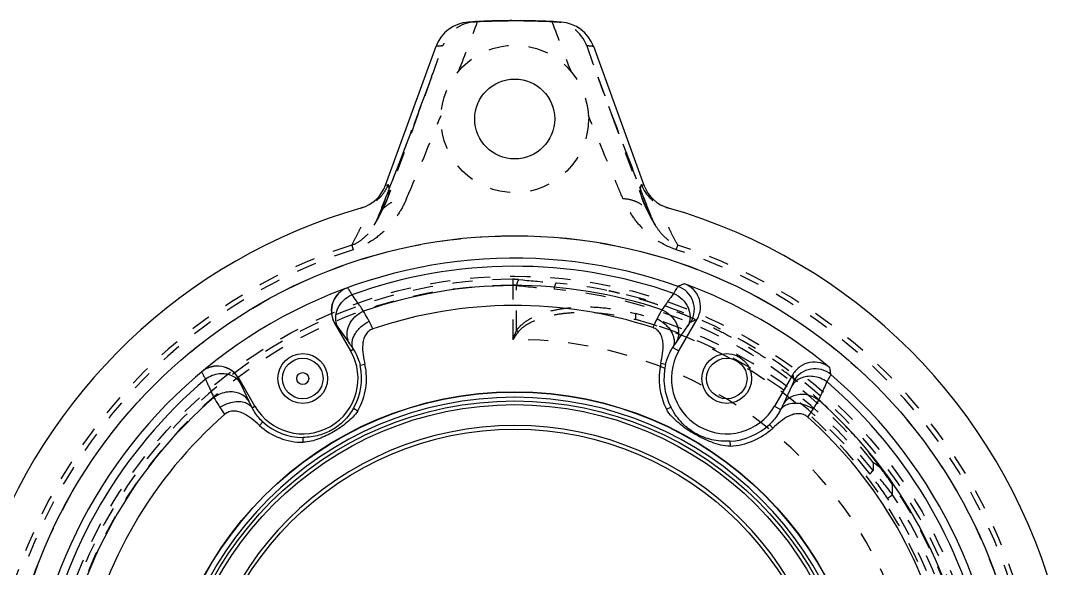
# Model space of a CAD drawing. Header units: millimetres. Extents: x 97 to 1722, y -6063 to 1553.
# Drawn here: x 551.4 to 635.4, y 91.7 to 136.3 of the extents above; entities that cross this region are included whole.
import ezdxf

# ---------------------------------------------------------------- set-up
doc = ezdxf.new("R2010")
doc.units = ezdxf.units.MM
doc.header["$LTSCALE"] = 16.335
doc.linetypes.add('HIDDEN', pattern=[0.2, 0.1, -0.1])
doc.layers.get('0').update_dxf_attribs({"linetype": 'CONTINUOUS'})
doc.layers.add('DEFAULT_2', color=8, linetype='HIDDEN')

msp = doc.modelspace()

# ---------------------------------------------------------------- linework, layer by layer
at = {"color": 7, "linetype": 'Continuous'}
for p, q in [((591.177, 136.305), (592.046, 136.305)), ((581.095, 122.912), (585.21, 134.219)), ((598.012, 134.218), (602.127, 122.912)), ((579.101, 121.053), (579.13, 121.062)), ((577.993, 114.574), (578.001, 114.571)), ((576.95, 111.7), (578.258, 109.435)), ((576.95, 111.7), (576.956, 111.697)), ((604.964, 109.435), (606.457, 112.021)), ((605.965, 111.805), (606.458, 112.022)), ((577.224, 111.372), (578.157, 110.04)), ((604.762, 110.144), (605.697, 111.479)), ((578.258, 109.435), (578.476, 109.561)), ((604.476, 109.716), (604.964, 109.435)), ((579.426, 108.32), (579.039, 108.233)), ((603.882, 108.324), (603.494, 108.413)), ((566.144, 107.726), (566.145, 107.734)), ((614.251, 107.521), (612.758, 104.935)), ((614.252, 107.522), (614.311, 106.987)), ((569.155, 107.193), (569.156, 107.2)), ((570.464, 104.935), (569.156, 107.2)), ((569.99, 105.325), (569.303, 106.799)), ((614.162, 106.592), (613.473, 105.114)), ((570.246, 104.809), (570.464, 104.935)), ((578.501, 104.768), (578.844, 104.568)), ((603.957, 104.683), (604.311, 104.864)), ((612.758, 104.935), (613.246, 104.653)), ((571.114, 103.658), (570.845, 103.366)), ((612.608, 103.151), (612.338, 103.442)), ((574.386, 101.994), (574.384, 102.391)), ((609.126, 102.083), (609.147, 101.687))]:
    msp.add_line(p, q, dxfattribs=at)
for centre, radius in [((591.611, 128.307), 3.25), ((591.611, 77.307), 41.5), ((574.361, 107.185), 2.025), ((608.861, 107.185), 2.025), ((574.361, 107.185), 1.65), ((608.861, 107.185), 1.65), ((574.361, 107.185), 0.485), ((591.611, 77.307), 28.8), ((591.611, 77.307), 28.775), ((591.611, 77.307), 28.05), ((591.611, 77.307), 27.75), ((591.611, 77.307), 25.75)]:
    msp.add_circle(centre, radius, dxfattribs=at)
for centre, radius, start, end in [((588.029, 133.192), 3, 93.657, 159.99622), ((591.611, 77.295), 59.012, 90.42152, 93.66627), ((591.611, 77.295), 59.012, 86.33354, 89.57703), ((595.193, 133.192), 3, 19.99326, 86.33771), ((578.273, 123.94), 3.003, 286.58696, 339.97245), ((604.951, 123.942), 3.005, 200.05475, 253.98622), ((591.611, 77.307), 45.5, 105.95919, 161.37785), ((591.611, 77.307), 45.5, 15.95919, 74.04081), ((591.611, 77.307), 39.672, 70.42217, 169.57783), ((591.611, 77.307), 39.011, 70.64209, 109.84926), ((578.677, 112.7), 1.995, 110.03678, 210.0717), ((578.698, 112.691), 2.006, 110.34192, 179.84528), ((591.611, 77.307), 37.443, 71.34799, 109.16612), ((604.224, 112.799), 2.005, 330.27111, 70.16388), ((591.611, 77.307), 40.044, 50.16769, 69.83227), ((578.691, 112.69), 1.999, 179.82111, 209.77255), ((591.611, 77.307), 35.826, 71.73138, 108.79195), ((567.219, 105.298), 14.152, 24.75133, 27.56073), ((615.601, 105.575), 13.996, 152.47167, 155.73441), ((574.361, 107.185), 4.5, 210, 30), ((608.861, 107.185), 4.5, 150, 330), ((574.361, 107.185), 5.191, 329.72327, 12.63122), ((608.861, 107.185), 5.505, 167.11093, 207.02533), ((608.861, 107.185), 5.108, 167.11093, 207.0254), ((567.423, 106.185), 2.003, 30.26711, 129.69207), ((567.427, 106.204), 1.995, 29.9283, 129.96321), ((574.361, 107.185), 4.794, 329.72325, 12.63129), ((616.043, 105.978), 2.003, 49.82353, 149.74494), ((591.611, 77.307), 39.672, 310.42217, 49.57783), ((591.611, 77.307), 39.011, 130.15074, 169.35791), ((591.611, 77.307), 39.011, 10.15074, 49.35791), ((591.611, 77.307), 37.443, 130.83388, 168.65201), ((591.611, 77.307), 28.35, 90, 89.94916), ((591.611, 77.307), 37.443, 10.83388, 48.65201), ((591.611, 77.307), 35.826, 131.20805, 168.26861), ((579.035, 112.072), 13.513, 212.37556, 215.31765), ((609.348, 107.432), 5.654, 207.01555, 209.70298), ((603.834, 112.396), 14.314, 324.30162, 327.49198), ((591.611, 77.307), 26.05, 270, 269.94467), ((574.361, 107.185), 5.191, 227.36877, 270.27675), ((574.361, 107.185), 4.794, 227.36878, 270.27675), ((608.861, 107.185), 5.108, 272.97471, 312.88914), ((591.611, 77.307), 35.826, 11.20805, 48.26861), ((608.861, 107.185), 5.505, 272.97467, 312.88906)]:
    msp.add_arc(centre, radius, start, end, dxfattribs=at)
for points, knots in [([(578.365, 114.001), (578.322, 114.077), (578.244, 114.212), (578.14, 114.384), (578.069, 114.492), (578.026, 114.547), (578.009, 114.565), (578.001, 114.571)], [0, 0, 0, 0, 0.388333, 0.686674, 0.891011, 0.957333, 1, 1, 1, 1]), ([(604.905, 114.685), (604.897, 114.679), (604.88, 114.661), (604.836, 114.605), (604.766, 114.497), (604.662, 114.324), (604.585, 114.189), (604.542, 114.113)], [0, 0, 0, 0, 0.042702, 0.109073, 0.313467, 0.611773, 1, 1, 1, 1]), ([(605.418, 114.896), (605.374, 114.878), (605.298, 114.85), (605.192, 114.805), (605.067, 114.747), (604.969, 114.712), (604.904, 114.685)], [0, 0, 0, 0, 0.254113, 0.439621, 0.620993, 1, 1, 1, 1]), ([(606.457, 112.021), (606.601, 112.27), (606.783, 112.839), (606.668, 113.723), (606.192, 114.476), (605.687, 114.797), (605.417, 114.896)], [0, 0, 0, 0, 0.250029, 0.500003, 0.749975, 1, 1, 1, 1]), ([(577.224, 111.372), (577.166, 111.48), (577.076, 111.713), (577.01, 112.219), (577.157, 112.885), (577.636, 113.567), (578.108, 113.888), (578.365, 114.001)], [0, 0, 0, 0, 0.114889, 0.232329, 0.476804, 0.735584, 1, 1, 1, 1]), ([(579.318, 112.675), (579.238, 112.785), (579.096, 112.976), (578.899, 113.254), (578.668, 113.59), (578.484, 113.835), (578.365, 114.001)], [0, 0, 0, 0, 0.250437, 0.43771, 0.624643, 1, 1, 1, 1]), ([(604.542, 114.113), (604.462, 114.002), (604.319, 113.811), (604.122, 113.533), (603.891, 113.195), (603.706, 112.95), (603.586, 112.784)], [0, 0, 0, 0, 0.25039, 0.437715, 0.6246, 1, 1, 1, 1]), ([(604.542, 114.113), (604.801, 114.001), (605.276, 113.682), (605.761, 112.999), (605.91, 112.331), (605.845, 111.822), (605.755, 111.588), (605.698, 111.48)], [0, 0, 0, 0, 0.2643, 0.523114, 0.767677, 0.885149, 1, 1, 1, 1]), ([(578.157, 110.04), (578.099, 110.148), (578.009, 110.383), (577.944, 110.892), (578.095, 111.562), (578.581, 112.244), (579.058, 112.563), (579.318, 112.675)], [0, 0, 0, 0, 0.114804, 0.232195, 0.476702, 0.735606, 1, 1, 1, 1]), ([(579.764, 111.846), (579.723, 111.925), (579.577, 112.203), (579.428, 112.479), (579.318, 112.675)], [0, 0, 0, 0, 0.283915, 1, 1, 1, 1]), ([(603.586, 112.784), (603.557, 112.731), (603.422, 112.486), (603.291, 112.238), (603.19, 112.044)], [0, 0, 0, 0, 0.217159, 1, 1, 1, 1]), ([(603.586, 112.784), (603.848, 112.674), (604.329, 112.356), (604.821, 111.672), (604.974, 111), (604.91, 110.488), (604.82, 110.253), (604.762, 110.144)], [0, 0, 0, 0, 0.264278, 0.523222, 0.767817, 0.885239, 1, 1, 1, 1]), ([(576.956, 111.697), (576.971, 111.691), (577.004, 111.658), (577.061, 111.593), (577.137, 111.494), (577.193, 111.416), (577.224, 111.372)], [0, 0, 0, 0, 0.115414, 0.321389, 0.617472, 1, 1, 1, 1]), ([(578.476, 109.561), (578.437, 109.638), (578.378, 109.817), (578.365, 110.117), (578.436, 110.447), (578.589, 110.788), (578.819, 111.115), (579.191, 111.502), (579.529, 111.729), (579.764, 111.846)], [0, 0, 0, 0, 0.091004, 0.193498, 0.310334, 0.440481, 0.580864, 0.725429, 1, 1, 1, 1]), ([(603.19, 112.044), (603.427, 111.929), (603.77, 111.701), (604.144, 111.309), (604.375, 110.976), (604.527, 110.628), (604.596, 110.289), (604.579, 109.98), (604.517, 109.797), (604.476, 109.716)], [0, 0, 0, 0, 0.271755, 0.415443, 0.555478, 0.685908, 0.803629, 0.907462, 1, 1, 1, 1]), ([(605.697, 111.479), (605.728, 111.524), (605.784, 111.601), (605.86, 111.701), (605.917, 111.766), (605.95, 111.799), (605.965, 111.805)], [0, 0, 0, 0, 0.38214, 0.678169, 0.88436, 1, 1, 1, 1]), ([(580.07, 111.223), (579.942, 111.18), (579.7, 111.042), (579.44, 110.721), (579.289, 110.338), (579.208, 109.799), (579.261, 109.117), (579.367, 108.585), (579.426, 108.32)], [0, 0, 0, 0, 0.124657, 0.249439, 0.374425, 0.499549, 0.749607, 1, 1, 1, 1]), ([(603.494, 108.413), (603.555, 108.679), (603.663, 109.214), (603.716, 109.9), (603.632, 110.442), (603.479, 110.827), (603.215, 111.149), (602.971, 111.285), (602.842, 111.327)], [0, 0, 0, 0, 0.2504, 0.500463, 0.625588, 0.750571, 0.87535, 1, 1, 1, 1]), ([(578.157, 110.04), (578.181, 110.006), (578.29, 109.848), (578.395, 109.687), (578.476, 109.561)], [0, 0, 0, 0, 0.215515, 1, 1, 1, 1]), ([(604.476, 109.716), (604.502, 109.757), (604.596, 109.9), (604.691, 110.043), (604.762, 110.144)], [0, 0, 0, 0, 0.280876, 1, 1, 1, 1]), ([(578.476, 109.561), (578.538, 109.469), (578.786, 109.055), (578.958, 108.595), (579.039, 108.233)], [0, 0, 0, 0, 0.229747, 1, 1, 1, 1]), ([(603.882, 108.324), (603.912, 108.456), (604.047, 108.944), (604.269, 109.408), (604.476, 109.716)], [0, 0, 0, 0, 0.266499, 1, 1, 1, 1]), ([(617.261, 108.058), (617.04, 108.242), (616.51, 108.518), (615.62, 108.554), (614.797, 108.213), (614.395, 107.77), (614.251, 107.521)], [0, 0, 0, 0, 0.250025, 0.499997, 0.749971, 1, 1, 1, 1]), ([(566.144, 107.726), (566.145, 107.716), (566.153, 107.692), (566.179, 107.627), (566.237, 107.512), (566.334, 107.335), (566.412, 107.201), (566.456, 107.125)], [0, 0, 0, 0, 0.042646, 0.108975, 0.313325, 0.611658, 1, 1, 1, 1]), ([(567.573, 107.559), (567.374, 107.538), (566.977, 107.441), (566.619, 107.245), (566.456, 107.125)], [0, 0, 0, 0, 0.498488, 1, 1, 1, 1]), ([(569.303, 106.8), (569.22, 106.933), (569.008, 107.178), (568.587, 107.437), (568.095, 107.573), (567.747, 107.578), (567.573, 107.559)], [0, 0, 0, 0, 0.236832, 0.481119, 0.735635, 1, 1, 1, 1]), ([(617.02, 106.908), (617.065, 106.984), (617.144, 107.118), (617.241, 107.295), (617.3, 107.41), (617.326, 107.475), (617.334, 107.499), (617.335, 107.509)], [0, 0, 0, 0, 0.388217, 0.686532, 0.890912, 0.957276, 1, 1, 1, 1]), ([(617.335, 107.509), (617.329, 107.555), (617.315, 107.635), (617.3, 107.749), (617.288, 107.887), (617.27, 107.989), (617.26, 108.058)], [0, 0, 0, 0, 0.254285, 0.439701, 0.621125, 1, 1, 1, 1]), ([(566.456, 107.125), (566.513, 107.001), (566.607, 106.782), (566.748, 106.473), (566.924, 106.105), (567.044, 105.823), (567.128, 105.637)], [0, 0, 0, 0, 0.250367, 0.437703, 0.624623, 1, 1, 1, 1]), ([(569.303, 106.799), (569.281, 106.848), (569.241, 106.935), (569.193, 107.051), (569.165, 107.132), (569.154, 107.177), (569.155, 107.193)], [0, 0, 0, 0, 0.382522, 0.678575, 0.884582, 1, 1, 1, 1]), ([(615.892, 107.351), (615.718, 107.37), (615.371, 107.366), (614.878, 107.229), (614.458, 106.971), (614.245, 106.726), (614.162, 106.592)], [0, 0, 0, 0, 0.264389, 0.518902, 0.763205, 1, 1, 1, 1]), ([(614.311, 106.987), (614.312, 106.971), (614.301, 106.926), (614.273, 106.844), (614.224, 106.728), (614.185, 106.641), (614.162, 106.592)], [0, 0, 0, 0, 0.115653, 0.321823, 0.617871, 1, 1, 1, 1]), ([(617.02, 106.908), (616.856, 107.03), (616.495, 107.231), (616.094, 107.33), (615.892, 107.351)], [0, 0, 0, 0, 0.501452, 1, 1, 1, 1]), ([(616.347, 105.416), (616.403, 105.541), (616.498, 105.76), (616.64, 106.07), (616.816, 106.439), (616.936, 106.722), (617.02, 106.908)], [0, 0, 0, 0, 0.250464, 0.437723, 0.624621, 1, 1, 1, 1]), ([(568.261, 106.083), (568.058, 106.062), (567.655, 105.962), (567.292, 105.76), (567.128, 105.637)], [0, 0, 0, 0, 0.498557, 1, 1, 1, 1]), ([(569.99, 105.325), (569.908, 105.458), (569.695, 105.703), (569.275, 105.961), (568.782, 106.098), (568.435, 106.102), (568.261, 106.083)], [0, 0, 0, 0, 0.236752, 0.481004, 0.735548, 1, 1, 1, 1]), ([(615.203, 105.872), (615.029, 105.89), (614.682, 105.886), (614.189, 105.75), (613.769, 105.492), (613.556, 105.247), (613.473, 105.114)], [0, 0, 0, 0, 0.264477, 0.519019, 0.763288, 1, 1, 1, 1]), ([(616.347, 105.416), (616.182, 105.542), (615.816, 105.748), (615.408, 105.85), (615.203, 105.872)], [0, 0, 0, 0, 0.50137, 1, 1, 1, 1]), ([(567.128, 105.637), (567.162, 105.579), (567.324, 105.31), (567.49, 105.044), (567.622, 104.836)], [0, 0, 0, 0, 0.214656, 1, 1, 1, 1]), ([(567.622, 104.836), (567.687, 104.879), (567.967, 105.048), (568.274, 105.173), (568.516, 105.234)], [0, 0, 0, 0, 0.23715, 1, 1, 1, 1]), ([(568.516, 105.234), (568.699, 105.281), (569.059, 105.334), (569.569, 105.284), (569.982, 105.107), (570.178, 104.912), (570.246, 104.809)], [0, 0, 0, 0, 0.299489, 0.572276, 0.804683, 1, 1, 1, 1]), ([(570.246, 104.809), (570.221, 104.857), (570.134, 105.028), (570.048, 105.2), (569.99, 105.325)], [0, 0, 0, 0, 0.283114, 1, 1, 1, 1]), ([(613.246, 104.653), (613.314, 104.758), (613.511, 104.957), (613.923, 105.144), (614.433, 105.206), (614.793, 105.159), (614.976, 105.115)], [0, 0, 0, 0, 0.197872, 0.431274, 0.702934, 1, 1, 1, 1]), ([(613.473, 105.114), (613.458, 105.08), (613.384, 104.926), (613.307, 104.772), (613.246, 104.653)], [0, 0, 0, 0, 0.218, 1, 1, 1, 1]), ([(614.976, 105.115), (615.146, 105.074), (615.47, 104.961), (615.769, 104.795), (615.905, 104.703)], [0, 0, 0, 0, 0.515816, 1, 1, 1, 1]), ([(615.905, 104.703), (615.947, 104.769), (616.097, 105.006), (616.244, 105.244), (616.347, 105.416)], [0, 0, 0, 0, 0.281665, 1, 1, 1, 1]), ([(570.845, 103.366), (570.646, 103.549), (570.238, 103.907), (569.674, 104.294), (569.166, 104.494), (568.759, 104.554), (568.351, 104.49), (568.111, 104.349), (568.009, 104.26)], [0, 0, 0, 0, 0.250397, 0.500461, 0.625582, 0.750565, 0.875345, 1, 1, 1, 1]), ([(571.114, 103.658), (571.02, 103.744), (570.681, 104.087), (570.402, 104.491), (570.246, 104.809)], [0, 0, 0, 0, 0.265116, 1, 1, 1, 1]), ([(578.501, 104.768), (578.28, 104.39), (577.77, 103.723), (576.792, 102.973), (575.654, 102.502), (574.822, 102.393), (574.384, 102.391)], [0, 0, 0, 0, 0.264154, 0.500012, 0.735876, 1, 1, 1, 1]), ([(578.844, 104.568), (578.733, 104.377), (578.453, 104.031), (577.797, 103.442), (576.879, 102.824), (575.885, 102.338), (575.046, 102.065), (574.606, 101.995), (574.386, 101.994)], [0, 0, 0, 0, 0.124921, 0.24999, 0.5, 0.750009, 0.875078, 1, 1, 1, 1]), ([(609.147, 101.687), (608.89, 101.673), (608.373, 101.75), (607.639, 101.988), (606.928, 102.291), (606.242, 102.649), (605.59, 103.064), (604.972, 103.529), (604.398, 104.045), (604.073, 104.454), (603.957, 104.683)], [0, 0, 0, 0, 0.124774, 0.249826, 0.374914, 0.5, 0.625086, 0.750174, 0.875226, 1, 1, 1, 1]), ([(609.126, 102.083), (608.63, 102.058), (607.678, 102.132), (606.398, 102.606), (605.276, 103.425), (604.696, 104.175), (604.437, 104.63)], [0, 0, 0, 0, 0.265622, 0.502394, 0.720219, 1, 1, 1, 1]), ([(613.246, 104.653), (613.195, 104.55), (612.951, 104.106), (612.624, 103.708), (612.338, 103.442)], [0, 0, 0, 0, 0.227211, 1, 1, 1, 1]), ([(615.458, 104.043), (615.357, 104.133), (615.117, 104.277), (614.706, 104.345), (614.297, 104.285), (613.785, 104.086), (613.217, 103.697), (612.808, 103.337), (612.608, 103.151)], [0, 0, 0, 0, 0.124652, 0.249432, 0.374419, 0.499546, 0.749604, 1, 1, 1, 1])]:
    msp.add_open_spline(points, degree=3, knots=knots, dxfattribs=at)
at = {"layer": 'DEFAULT_2', "color": 8, "linetype": 'HIDDEN'}
for p, q in [((587.838, 136.186), (587.968, 136.194)), ((587.968, 136.194), (588.226, 136.21)), ((587.968, 136.194), (587.988, 136.195)), ((587.988, 136.195), (588.269, 136.212)), ((588.226, 136.21), (588.488, 136.224)), ((588.269, 136.212), (588.414, 136.221)), ((588.488, 136.224), (588.808, 136.24)), ((588.808, 136.24), (589.118, 136.254)), ((589.118, 136.254), (589.418, 136.266)), ((589.418, 136.266), (589.711, 136.276)), ((589.711, 136.276), (589.995, 136.285)), ((589.995, 136.285), (590.258, 136.291)), ((590.258, 136.291), (590.522, 136.297)), ((590.522, 136.297), (590.799, 136.301)), ((590.799, 136.301), (591.066, 136.304)), ((591.066, 136.304), (591.177, 136.305)), ((592.046, 136.305), (592.355, 136.302)), ((594.808, 136.221), (594.817, 136.22)), ((594.817, 136.22), (594.971, 136.211)), ((594.971, 136.211), (595.254, 136.194)), ((595.254, 136.194), (595.385, 136.186)), ((584.848, 131.728), (581.197, 121.699)), ((598.375, 131.728), (602.025, 121.699)), ((598.375, 131.728), (599.265, 129.314)), ((582.239, 124.79), (580.523, 120.374)), ((581.095, 122.912), (581.302, 122.971)), ((581.459, 122.77), (581.485, 122.838)), ((601.92, 122.971), (602.127, 122.912)), ((579.108, 121.055), (579.108, 121.055)), ((580.498, 120.307), (580.523, 120.373)), ((580.498, 120.307), (580.524, 120.373)), ((580.533, 120.367), (580.498, 120.307)), ((602.724, 120.307), (602.638, 120.456)), ((602.698, 120.374), (602.724, 120.307)), ((602.827, 120.076), (602.699, 120.374)), ((602.699, 120.374), (602.724, 120.307)), ((603.042, 119.667), (602.827, 120.076)), ((580.176, 119.661), (580.18, 119.667)), ((603.043, 119.666), (603.046, 119.661)), ((578.346, 118.046), (578.469, 117.669)), ((604.753, 117.669), (604.876, 118.046)), ((591.446, 115.257), (591.448, 110.365)), ((591.928, 115.235), (592.27, 115.203)), ((591.765, 111.095), (591.765, 114.757)), ((591.611, 110.578), (591.448, 110.365)), ((620.774, 100.362), (620.774, 99.695)), ((622.358, 97.715), (622.358, 98.566)), ((621.942, 97.439), (622.358, 97.715))]:
    msp.add_line(p, q, dxfattribs=at)
for points in [[(592.355, 136.302), (592.784, 136.295), (593.136, 136.287), (593.521, 136.276), (593.948, 136.261), (594.432, 136.239), (594.978, 136.211), (595.254, 136.194)], [(584.843, 131.716), (583.976, 129.365), (582.239, 124.79)], [(602.699, 120.374), (601.005, 124.732), (599.265, 129.314)], [(580.176, 119.661), (580.449, 120.132), (580.914, 121.023), (581.197, 121.7)], [(602.025, 121.7), (602.309, 121.021), (602.775, 120.129), (603.046, 119.661)], [(580.523, 120.373), (580.401, 120.088), (580.18, 119.667)]]:
    msp.add_lwpolyline(points, dxfattribs=at)
for centre, radius in [((591.611, 128.307), 6), ((591.611, 77.307), 41.491), ((591.611, 77.307), 38.202)]:
    msp.add_circle(centre, radius, dxfattribs=at)
for centre, radius, start, end in [((588.577, 133.217), 3.009, 93.10062, 159.89319), ((376.636, 214.368), 225.891, 338.67306, 339.76242), ((591.609, 76.964), 59.343, 92.9247, 93.08626), ((591.611, 77.307), 59, 87.05634, 92.94357), ((591.613, 76.964), 59.343, 86.91372, 87.0753), ((813.341, 216.931), 233.115, 200.25435, 201.31), ((594.645, 133.216), 3.009, 20.11037, 86.89624), ((335.197, 222.617), 265.681, 339.99524, 340.57321), ((840.857, 220.048), 258.067, 199.41828, 200.01333), ((164.299, 299.371), 454.615, 337.01337, 337.93505), ((604.743, 124), 3.005, 200.01656, 254.27864), ((591.611, 77.307), 45.5, 105.70752, 105.95006), ((591.611, 77.307), 45.5, 74.04081, 74.29248), ((591.611, 77.307), 42.844, 108.03566, 164.79012), ((591.611, 77.307), 42.448, 108.03566, 166.08225), ((591.611, 77.307), 42.448, 18.03567, 71.96434), ((591.611, 77.307), 42.844, 18.03566, 71.96434), ((591.611, 77.307), 37.951, 90.2486, 269.75145), ((591.467, 110.477), 4.78, 88.27205, 90.2459), ((591.461, 110.318), 4.94, 84.57621, 88.25688), ((674.169, 999.089), 887.672, 264.706159, 264.884297), ((591.611, 77.307), 37.476, 90.24862, 269.75138), ((608.951, 272.719), 158.894, 263.79093, 264.89585), ((591.453, 77.307), 37.3, 38.1778, 84.82886), ((591.611, 77.307), 37.8, 275.17115, 84.82885), ((592.091, 77.3), 36.391, 37.98255, 75.07665), ((591.611, 77.307), 36.054, 285.89308, 74.10692), ((592.25, 77.301), 35.89, 37.9905, 75.09045), ((544.391, 146.588), 59.384, 322.67108, 323.16987), ((593.363, 113.332), 2.749, 234.46089, 238.40088), ((591.611, 77.307), 33.058, 269.71816, 90.28184), ((595.847, 80.13), 31.314, 33.55523, 37.96081), ((596.613, 78.742), 31.981, 36.38775, 40.9324), ((586.547, 73.798), 43.543, 34.66915, 36.77481), ((591.611, 77.307), 37.381, 325.33913, 34.66087), ((591.611, 77.307), 36.405, 326.42603, 33.57399), ((591.611, 77.307), 36.904, 326.42601, 33.57399)]:
    msp.add_arc(centre, radius, start, end, dxfattribs=at)
for points, knots in [([(585.752, 134.251), (585.729, 134.249), (585.687, 134.247), (585.619, 134.243), (585.542, 134.238), (585.467, 134.233), (585.399, 134.229), (585.345, 134.226), (585.302, 134.223), (585.271, 134.222), (585.251, 134.22), (585.235, 134.22), (585.221, 134.219), (585.216, 134.219), (585.21, 134.217), (585.21, 134.218)], [0, 0, 0, 0, 0.126347, 0.233976, 0.374559, 0.550661, 0.651478, 0.753688, 0.848355, 0.890181, 0.926857, 0.957127, 0.980048, 0.995012, 1, 1, 1, 1]), ([(598.012, 134.218), (598.012, 134.217), (598.014, 134.214), (598.012, 134.209), (598.006, 134.214), (598.003, 134.217), (597.995, 134.221), (597.99, 134.214), (597.986, 134.207), (597.975, 134.208), (597.965, 134.215), (597.954, 134.221), (597.941, 134.223), (597.932, 134.217), (597.921, 134.213), (597.902, 134.216), (597.881, 134.228), (597.852, 134.226), (597.824, 134.222), (597.797, 134.23), (597.769, 134.233), (597.743, 134.232), (597.719, 134.236), (597.695, 134.24), (597.673, 134.239), (597.652, 134.239), (597.633, 134.247), (597.614, 134.246), (597.596, 134.241), (597.581, 134.25), (597.564, 134.254), (597.551, 134.243), (597.537, 134.25), (597.526, 134.26), (597.513, 134.255), (597.507, 134.247), (597.493, 134.25), (597.482, 134.26), (597.473, 134.254), (597.47, 134.251)], [0, 0, 0, 0, 0.009349, 0.013853, 0.021953, 0.035334, 0.046439, 0.058374, 0.072515, 0.087179, 0.110131, 0.134532, 0.153774, 0.172401, 0.191906, 0.214509, 0.268546, 0.315376, 0.361866, 0.413455, 0.461355, 0.505287, 0.54908, 0.590963, 0.628363, 0.664679, 0.702377, 0.733417, 0.761755, 0.79552, 0.82274, 0.845243, 0.871232, 0.898851, 0.916335, 0.933016, 0.949013, 0.981245, 1, 1, 1, 1]), ([(581.485, 122.838), (581.752, 123.525), (582.893, 126.476), (584.013, 129.435), (584.843, 131.716)], [0, 0, 0, 0, 0.232761, 1, 1, 1, 1]), ([(598.38, 131.712), (598.672, 130.91), (599.775, 127.921), (600.918, 124.947), (601.763, 122.772)], [0, 0, 0, 0, 0.26778, 1, 1, 1, 1]), ([(600.412, 121.823), (600.171, 122.395), (599.223, 124.646), (598.288, 126.904), (597.604, 128.594)], [0, 0, 0, 0, 0.253794, 1, 1, 1, 1]), ([(581.302, 122.971), (581.221, 122.749), (581.006, 122.323), (580.543, 121.778), (579.965, 121.356), (579.524, 121.173), (579.297, 121.109)], [0, 0, 0, 0, 0.250012, 0.50003, 0.750031, 1, 1, 1, 1]), ([(581.066, 121.762), (581.099, 121.846), (581.23, 122.181), (581.36, 122.517), (581.459, 122.77)], [0, 0, 0, 0, 0.247763, 1, 1, 1, 1]), ([(581.302, 122.971), (581.314, 122.933), (581.337, 122.854), (581.368, 122.681), (581.376, 122.43), (581.323, 122.083), (581.248, 121.838), (581.2, 121.705)], [0, 0, 0, 0, 0.093877, 0.190123, 0.407842, 0.671815, 1, 1, 1, 1]), ([(601.763, 122.772), (601.796, 122.686), (601.928, 122.347), (602.06, 122.008), (602.159, 121.755)], [0, 0, 0, 0, 0.252265, 1, 1, 1, 1]), ([(602.022, 121.705), (601.974, 121.839), (601.898, 122.084), (601.847, 122.432), (601.854, 122.723), (601.896, 122.894), (601.92, 122.971)], [0, 0, 0, 0, 0.329225, 0.593824, 0.812073, 1, 1, 1, 1]), ([(582.816, 121.837), (582.656, 121.457), (582.254, 120.678), (581.405, 119.54), (580.168, 118.427), (579.089, 117.871), (578.469, 117.669)], [0, 0, 0, 0, 0.199737, 0.422602, 0.684166, 1, 1, 1, 1]), ([(580.523, 120.374), (580.602, 120.577), (580.838, 120.975), (581.376, 121.442), (582.059, 121.744), (582.561, 121.821), (582.814, 121.83)], [0, 0, 0, 0, 0.228618, 0.474664, 0.734867, 1, 1, 1, 1]), ([(580.524, 120.373), (580.569, 120.488), (580.75, 120.951), (580.93, 121.414), (581.066, 121.762)], [0, 0, 0, 0, 0.24684, 1, 1, 1, 1]), ([(600.41, 121.83), (600.662, 121.82), (601.164, 121.743), (601.846, 121.442), (602.384, 120.975), (602.619, 120.578), (602.699, 120.374)], [0, 0, 0, 0, 0.265132, 0.525327, 0.771372, 1, 1, 1, 1]), ([(604.753, 117.669), (604.135, 117.87), (603.058, 118.425), (601.824, 119.534), (600.974, 120.668), (600.572, 121.444), (600.412, 121.823)], [0, 0, 0, 0, 0.315712, 0.577321, 0.800259, 1, 1, 1, 1]), ([(602.159, 121.755), (602.204, 121.638), (602.384, 121.178), (602.563, 120.718), (602.698, 120.374)], [0, 0, 0, 0, 0.253158, 1, 1, 1, 1]), ([(578.346, 118.046), (578.499, 118.324), (578.794, 118.858), (579.112, 119.533), (579.286, 120.057), (579.361, 120.424), (579.371, 120.722), (579.342, 120.948), (579.313, 121.056), (579.297, 121.109)], [0, 0, 0, 0, 0.289548, 0.557179, 0.679149, 0.792522, 0.898368, 0.949432, 1, 1, 1, 1]), ([(581.197, 121.7), (581.174, 121.634), (581.052, 121.326), (580.902, 121.03), (580.777, 120.8)], [0, 0, 0, 0, 0.209933, 1, 1, 1, 1]), ([(602.455, 120.781), (602.407, 120.87), (602.249, 121.168), (602.106, 121.476), (602.025, 121.7)], [0, 0, 0, 0, 0.297644, 1, 1, 1, 1]), ([(604.876, 118.046), (604.723, 118.324), (604.428, 118.858), (604.11, 119.533), (603.936, 120.057), (603.861, 120.424), (603.851, 120.722), (603.88, 120.948), (603.909, 121.056), (603.925, 121.109)], [0, 0, 0, 0, 0.289548, 0.557178, 0.679148, 0.792522, 0.898367, 0.949432, 1, 1, 1, 1]), ([(580.18, 119.667), (580.207, 119.713), (580.325, 119.921), (580.428, 120.136), (580.498, 120.307)], [0, 0, 0, 0, 0.225398, 1, 1, 1, 1]), ([(580.777, 120.8), (580.759, 120.767), (580.68, 120.622), (580.598, 120.478), (580.533, 120.367)], [0, 0, 0, 0, 0.225131, 1, 1, 1, 1]), ([(602.638, 120.456), (602.621, 120.485), (602.559, 120.593), (602.499, 120.701), (602.455, 120.781)], [0, 0, 0, 0, 0.270684, 1, 1, 1, 1]), ([(602.724, 120.307), (602.749, 120.247), (602.844, 120.028), (602.955, 119.815), (603.043, 119.665)], [0, 0, 0, 0, 0.272226, 1, 1, 1, 1]), ([(578.346, 118.046), (578.64, 118.143), (579.114, 118.41), (579.719, 118.98), (580.025, 119.405), (580.176, 119.661)], [0, 0, 0, 0, 0.374017, 0.641452, 1, 1, 1, 1]), ([(603.046, 119.661), (603.197, 119.405), (603.502, 118.981), (604.107, 118.411), (604.581, 118.143), (604.876, 118.046)], [0, 0, 0, 0, 0.358128, 0.625489, 1, 1, 1, 1]), ([(591.928, 115.235), (591.907, 115.218), (591.868, 115.162), (591.823, 115.055), (591.787, 114.914), (591.771, 114.811), (591.765, 114.757)], [0, 0, 0, 0, 0.156664, 0.388811, 0.68422, 1, 1, 1, 1]), ([(591.765, 114.757), (591.74, 114.761), (591.635, 114.777), (591.529, 114.783), (591.448, 114.783)], [0, 0, 0, 0, 0.244499, 1, 1, 1, 1]), ([(595.018, 114.953), (594.996, 114.955), (594.957, 114.929), (594.922, 114.878), (594.877, 114.787), (594.838, 114.643), (594.82, 114.52), (594.814, 114.455)], [0, 0, 0, 0, 0.117348, 0.212838, 0.336856, 0.654119, 1, 1, 1, 1]), ([(621.424, 99.865), (620.74, 100.79), (619.29, 102.574), (617.285, 104.626), (615.583, 106.149), (614.261, 107.228), (612.895, 108.244), (611.489, 109.196), (610.046, 110.081), (608.568, 110.9), (607.31, 111.525), (606.29, 111.991), (605.519, 112.323), (604.742, 112.637), (603.959, 112.934), (603.171, 113.212), (602.379, 113.474), (601.715, 113.677), (601.184, 113.83), (600.781, 113.941), (600.395, 114.044), (599.949, 114.157), (599.75, 114.206), (599.206, 114.336), (599.303, 114.316)], [0, 0, 0, 0, 0.127922, 0.25518, 0.318575, 0.381805, 0.444871, 0.507775, 0.57052, 0.633105, 0.695532, 0.726687, 0.7578, 0.78887, 0.819894, 0.850867, 0.881783, 0.912626, 0.928013, 0.943368, 0.958682, 0.973929, 0.989044, 1, 1, 1, 1]), ([(591.765, 111.095), (591.844, 111.218), (592.067, 111.486), (592.553, 111.879), (593.303, 112.291), (594.375, 112.674), (595.787, 112.955), (597.502, 113.057), (599.44, 112.914), (600.779, 112.645), (601.463, 112.463)], [0, 0, 0, 0, 0.042731, 0.101015, 0.182018, 0.291906, 0.432785, 0.601756, 0.792941, 1, 1, 1, 1]), ([(591.923, 110.991), (592.049, 111.16), (592.368, 111.446), (593.092, 111.87), (594.081, 112.224), (595.306, 112.471), (596.963, 112.62), (599.047, 112.522), (600.682, 112.199), (601.484, 111.983)], [0, 0, 0, 0, 0.063397, 0.12639, 0.251583, 0.376448, 0.501168, 0.75037, 1, 1, 1, 1]), ([(601.463, 112.463), (601.449, 112.409), (601.43, 112.303), (601.421, 112.158), (601.433, 112.05), (601.464, 111.992), (601.484, 111.983)], [0, 0, 0, 0, 0.337409, 0.64533, 0.86788, 1, 1, 1, 1]), ([(591.448, 110.365), (591.475, 110.427), (591.581, 110.67), (591.687, 110.914), (591.765, 111.095)], [0, 0, 0, 0, 0.255367, 1, 1, 1, 1]), ([(621.424, 99.865), (621.37, 99.908), (621.155, 100.076), (620.937, 100.24), (620.774, 100.362)], [0, 0, 0, 0, 0.252096, 1, 1, 1, 1]), ([(620.774, 99.695), (620.737, 99.664), (620.672, 99.603), (620.592, 99.515), (620.546, 99.45), (620.53, 99.405), (620.536, 99.392)], [0, 0, 0, 0, 0.370179, 0.68294, 0.892094, 1, 1, 1, 1])]:
    msp.add_open_spline(points, degree=3, knots=knots, dxfattribs=at)

doc.saveas('drawing.dxf')
